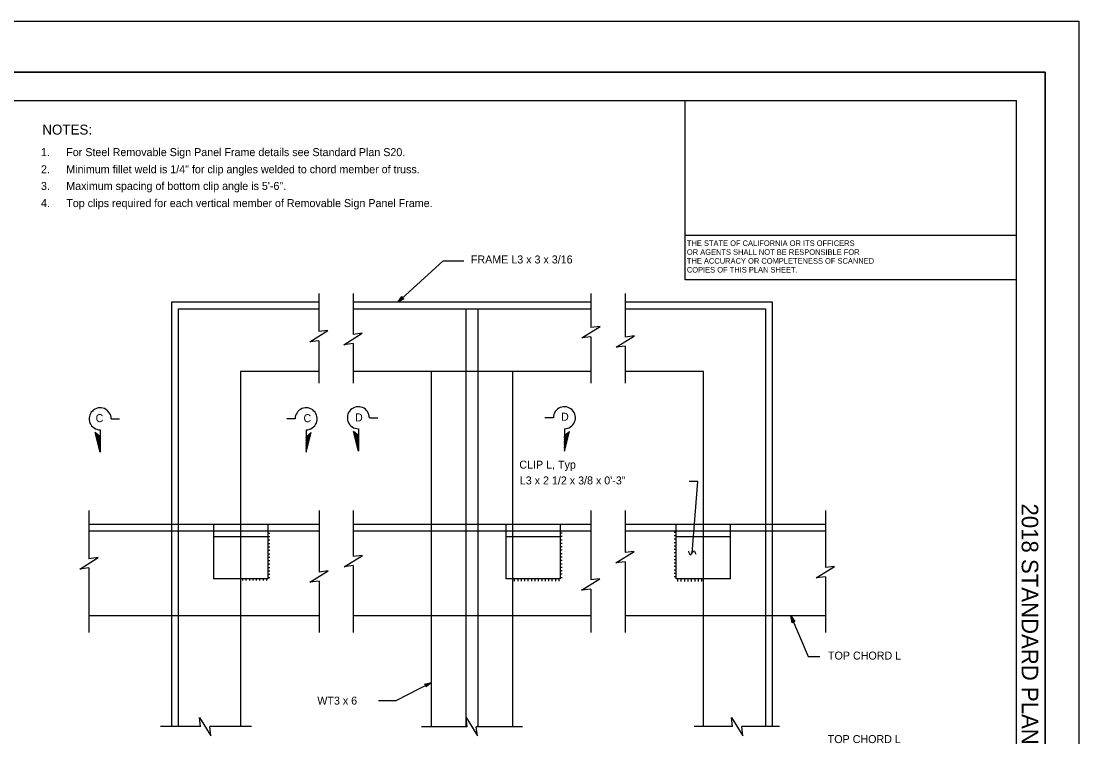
# Model space of a CAD drawing. Extents: x -894 to 866, y -476 to 714.
# Drawn here: x -59 to 866, y 87 to 714 of the extents above; entities that cross this region are included whole.
import ezdxf

# ---------------------------------------------------------------- set-up
doc = ezdxf.new("R2010")
doc.units = 0
for name, color, linetype in [('10 Sheet Format', 7, 'Continuous'), ('22 Misc Cnst Det', 7, 'Continuous'), ('56 Stage 3 Anno', 7, 'Continuous'), ('57 Undefined', 7, 'Continuous'), ('60 Nongeo Data', 7, 'Continuous')]:
    doc.layers.add(name, color=color, linetype=linetype)

msp = doc.modelspace()

# ---------------------------------------------------------------- linework, layer by layer
at = {"layer": '10 Sheet Format'}
for p, q in [((-863.46, 668.96), (836.55, 668.96)), ((836.55, 668.96), (836.55, -431.04)), ((-813.45, 643.96), (811.55, 643.96)), ((521.56, 525.89), (521.56, 643.96)), ((811.55, -406.04), (811.55, 643.96)), ((811.55, 525.89), (521.56, 525.89)), ((521.56, 487.06), (521.56, 525.89)), ((811.55, 487.06), (521.56, 487.06))]:
    msp.add_line(p, q, dxfattribs=at)
for points in [[(-894.04, 713.56), (865.96, 713.56), (865.96, -476.44), (-894.04, -476.44)], [(-863.46, -431.04), (836.55, -431.04), (836.55, 668.96), (-863.46, 668.96)]]:
    msp.add_lwpolyline(points, close=True, dxfattribs=at)
at = {"layer": '22 Misc Cnst Det'}
for p, q in [((19.38, 365.44), (26.71, 365.44)), ((180.33, 365.44), (172.99, 365.44)), ((245.26, 366.37), (252.6, 366.37)), ((406.21, 366.37), (398.88, 366.37)), ((9.73, 336.26), (5.38, 353.32)), ((9.73, 349.79), (5.38, 353.32)), ((9.73, 337.66), (5.84, 352.95)), ((9.73, 339.07), (6.29, 352.59)), ((9.73, 340.47), (6.74, 352.22)), ((9.73, 341.87), (7.19, 351.86)), ((9.73, 355.8), (9.73, 336.26)), ((189.97, 355.8), (189.97, 336.26)), ((189.97, 336.26), (194.32, 353.32)), ((189.97, 349.79), (194.32, 353.32)), ((189.97, 337.67), (193.87, 352.95)), ((189.97, 339.07), (193.42, 352.59)), ((189.97, 340.47), (192.97, 352.22)), ((189.97, 341.87), (192.52, 351.86)), ((235.62, 337.2), (231.27, 354.25)), ((235.62, 350.73), (231.27, 354.25)), ((235.62, 338.6), (231.72, 353.88)), ((235.62, 340), (232.17, 353.52)), ((235.62, 341.4), (232.62, 353.15)), ((235.62, 342.8), (233.07, 352.79)), ((235.62, 344.21), (233.52, 352.42)), ((235.62, 345.61), (233.97, 352.06)), ((235.62, 347.01), (234.43, 351.69)), ((235.62, 356.73), (235.62, 337.2)), ((415.86, 356.73), (415.86, 337.2)), ((415.86, 337.2), (420.21, 354.25)), ((415.86, 350.73), (420.21, 354.25)), ((415.86, 338.6), (419.76, 353.88)), ((415.86, 340), (419.31, 353.52)), ((415.86, 341.4), (418.86, 353.15)), ((415.86, 342.8), (418.41, 352.79)), ((415.86, 344.21), (417.95, 352.42)), ((415.86, 345.61), (417.5, 352.06)), ((415.86, 347.01), (417.05, 351.69)), ((9.73, 343.27), (7.64, 351.49)), ((9.73, 344.68), (8.09, 351.13)), ((9.73, 346.08), (8.54, 350.76)), ((9.73, 347.48), (8.99, 350.4)), ((9.73, 348.89), (9.44, 350.03)), ((189.97, 343.27), (192.07, 351.49)), ((189.97, 344.68), (191.62, 351.13)), ((189.97, 346.08), (191.17, 350.76)), ((189.97, 347.48), (190.72, 350.4)), ((189.97, 348.89), (190.27, 350.03)), ((235.62, 348.41), (234.88, 351.33)), ((235.62, 349.82), (235.33, 350.96)), ((415.86, 348.41), (416.6, 351.33)), ((415.86, 349.82), (416.15, 350.96))]:
    msp.add_line(p, q, dxfattribs=at)
for centre, start, end in [((9.73, 365.44), 359.99947, 269.99996), ((189.97, 365.44), 270.00004, 180.00053), ((235.62, 366.37), 359.99947, 269.99996), ((415.86, 366.37), 270.00004, 180.00053)]:
    msp.add_arc(centre, 9.64, start, end, dxfattribs=at)
at = {"layer": '56 Stage 3 Anno'}
for p, q in [((270.12, 467.46), (309.68, 503.87)), ((309.68, 503.87), (327.94, 503.87)), ((270.12, 467.46), (273.63, 472.5)), ((271.14, 468.4), (273.7, 472.08)), ((273.63, 472.5), (273.63, 472.5)), ((273.63, 472.5), (273.94, 470.98)), ((275.44, 470.54), (270.12, 467.46)), ((270.12, 467.46), (270.12, 467.46)), ((275.04, 470.65), (271.13, 468.39)), ((272.15, 469.33), (273.81, 471.7)), ((274.62, 470.76), (272.15, 469.33)), ((273.17, 470.26), (273.88, 471.28)), ((274.26, 470.89), (273.17, 470.26)), ((273.94, 470.98), (275.44, 470.54)), ((275.44, 470.54), (275.44, 470.54)), ((532.71, 310.54), (524.98, 310.54)), ((527.53, 247.85), (532.71, 310.54)), ((614.02, 192.96), (629.21, 157.26)), ((615.14, 186.91), (614.02, 192.96)), ((614.02, 192.96), (614.02, 192.96)), ((614.02, 192.96), (617.6, 187.96)), ((615.38, 187.25), (614.56, 191.69)), ((614.57, 191.68), (617.17, 188.03)), ((615.62, 187.61), (615.1, 190.41)), ((615.1, 190.41), (616.78, 188.06)), ((616.06, 188.17), (615.14, 186.91)), ((615.14, 186.91), (615.14, 186.91)), ((615.87, 187.9), (615.64, 189.14)), ((615.64, 189.14), (616.36, 188.14)), ((617.6, 187.96), (616.06, 188.17)), ((617.6, 187.96), (617.6, 187.96)), ((629.21, 157.26), (639.31, 157.26)), ((299.54, 134.6), (268.48, 118.66)), ((293.59, 133.05), (299.54, 134.6)), ((294.92, 132.22), (293.59, 133.05)), ((293.59, 133.05), (293.59, 133.05)), ((293.95, 132.83), (298.31, 133.97)), ((294.32, 132.62), (297.08, 133.34)), ((294.63, 132.39), (295.85, 132.71)), ((299.54, 134.6), (294.81, 130.68)), ((294.81, 130.68), (294.92, 132.22)), ((294.81, 130.68), (294.81, 130.68)), ((298.31, 133.96), (294.86, 131.1)), ((297.08, 133.34), (294.86, 131.49)), ((295.85, 132.71), (294.9, 131.92)), ((299.54, 134.6), (299.54, 134.6)), ((268.48, 118.66), (253.33, 118.66))]:
    msp.add_line(p, q, dxfattribs=at)
msp.add_spline([(524.32, 249.52), (526.21, 246.46), (529.27, 249.88), (530.76, 247.03)], degree=3, dxfattribs=at)
at = {"layer": '60 Nongeo Data'}
for p, q in [((201.04, 475.22), (201.04, 441.75)), ((231.05, 475.22), (231.05, 439.33)), ((439.11, 475.22), (439.11, 445.22)), ((469.12, 475.22), (469.12, 437.01)), ((72.04, 467.46), (72.04, 95.96)), ((201.04, 467.46), (72.04, 467.46)), ((439.11, 467.46), (231.04, 467.46)), ((598.04, 467.46), (469.12, 467.46)), ((598.04, 95.96), (598.04, 467.46)), ((78.04, 461.46), (78.04, 95.96)), ((201.04, 461.46), (78.04, 461.46)), ((439.11, 461.46), (231.04, 461.46)), ((330.04, 95.96), (330.04, 461.46)), ((340.04, 461.46), (340.04, 95.96)), ((592.04, 461.46), (469.12, 461.46)), ((592.04, 95.96), (592.04, 461.46)), ((439.11, 437.22), (439.11, 396.69)), ((201.04, 433.75), (201.04, 396.69)), ((231.05, 431.33), (231.05, 396.69)), ((469.12, 429.01), (469.12, 396.69)), ((132.54, 406.96), (132.54, 95.96)), ((201.04, 406.96), (132.54, 406.96)), ((439.11, 406.96), (231.04, 406.96)), ((299.54, 95.96), (299.54, 406.96)), ((370.54, 406.96), (370.54, 95.96)), ((537.54, 406.96), (469.12, 406.96)), ((537.54, 95.96), (537.54, 406.96)), ((-0.13, 285.09), (-0.13, 242.91)), ((201.24, 285.09), (201.24, 231.31)), ((231.19, 285.09), (231.19, 244.89)), ((438.93, 285.09), (438.93, 224.4)), ((468.99, 285.09), (468.99, 248.36)), ((644.18, 285.09), (644.18, 235.12)), ((72.04, 272.96), (-0.13, 272.96)), ((132.54, 272.96), (72.04, 272.96)), ((108.79, 272.96), (108.79, 225.46)), ((201.04, 272.96), (132.54, 272.96)), ((156.29, 272.96), (156.29, 225.46)), ((299.54, 272.96), (231.04, 272.96)), ((370.54, 272.96), (299.54, 272.96)), ((364.54, 272.96), (364.54, 225.46)), ((439.04, 272.96), (370.54, 272.96)), ((412.04, 272.96), (412.04, 225.46)), ((537.54, 272.96), (469.04, 272.96)), ((513.79, 225.46), (513.79, 272.96)), ((598.04, 272.96), (537.54, 272.96)), ((561.29, 225.46), (561.29, 272.96)), ((644.11, 272.96), (598.04, 272.96)), ((201.04, 266.96), (-0.13, 266.96)), ((132.54, 261.96), (108.79, 261.96)), ((156.29, 261.96), (132.54, 261.96)), ((156.42, 265.36), (158.08, 265.36)), ((156.42, 262.36), (158.08, 262.36)), ((156.42, 259.36), (158.08, 259.36)), ((439.04, 266.96), (231.04, 266.96)), ((370.54, 261.96), (364.54, 261.96)), ((412.04, 261.96), (370.54, 261.96)), ((412.25, 265.61), (413.92, 265.61)), ((412.25, 262.61), (413.92, 262.61)), ((412.25, 259.61), (413.92, 259.61)), ((644.11, 266.96), (469.04, 266.96)), ((512.03, 266.28), (513.7, 266.28)), ((512.03, 263.28), (513.7, 263.28)), ((512.03, 260.28), (513.7, 260.28)), ((537.54, 261.96), (513.79, 261.96)), ((561.29, 261.96), (537.54, 261.96)), ((156.42, 256.36), (158.08, 256.36)), ((156.42, 253.36), (158.08, 253.36)), ((156.42, 250.36), (158.08, 250.36)), ((412.25, 256.61), (413.92, 256.61)), ((412.25, 253.61), (413.92, 253.61)), ((412.25, 250.61), (413.92, 250.61)), ((512.03, 257.28), (513.7, 257.28)), ((512.03, 254.28), (513.7, 254.28)), ((512.03, 251.28), (513.7, 251.28)), ((156.42, 247.36), (158.08, 247.36)), ((156.42, 244.36), (158.08, 244.36)), ((156.42, 241.36), (158.08, 241.36)), ((412.25, 247.61), (413.92, 247.61)), ((412.25, 244.61), (413.92, 244.61)), ((412.25, 241.61), (413.92, 241.61)), ((512.03, 248.28), (513.7, 248.28)), ((512.03, 245.28), (513.7, 245.28)), ((512.03, 242.28), (513.7, 242.28)), ((-0.13, 234.91), (-0.13, 178.35)), ((156.42, 238.36), (158.08, 238.36)), ((156.42, 235.36), (158.08, 235.36)), ((156.42, 232.36), (158.08, 232.36)), ((231.19, 236.89), (231.19, 178.35)), ((412.25, 238.61), (413.92, 238.61)), ((412.25, 235.61), (413.92, 235.61)), ((412.25, 232.61), (413.92, 232.61)), ((468.99, 240.36), (468.99, 178.35)), ((512.03, 239.28), (513.7, 239.28)), ((512.03, 236.28), (513.7, 236.28)), ((512.03, 233.28), (513.7, 233.28)), ((132.54, 225.46), (108.79, 225.46)), ((156.29, 225.46), (132.54, 225.46)), ((134.25, 225.23), (134.25, 223.77)), ((137.25, 225.23), (137.25, 223.77)), ((140.25, 225.23), (140.25, 223.77)), ((143.25, 225.23), (143.25, 223.77)), ((146.25, 225.23), (146.25, 223.77)), ((149.25, 225.23), (149.25, 223.77)), ((152.25, 225.23), (152.25, 223.77)), ((155.25, 225.23), (155.25, 223.77)), ((156.42, 229.36), (158.08, 229.36)), ((156.42, 226.36), (158.08, 226.36)), ((201.24, 223.31), (201.24, 178.35)), ((370.54, 225.46), (364.54, 225.46)), ((412.04, 225.46), (370.54, 225.46)), ((372.01, 225.46), (372.01, 223.19)), ((375.01, 225.46), (375.01, 223.19)), ((378.01, 225.46), (378.01, 223.19)), ((381.01, 225.46), (381.01, 223.19)), ((384.01, 225.46), (384.01, 223.19)), ((387.01, 225.46), (387.01, 223.19)), ((390.01, 225.46), (390.01, 223.19)), ((393.01, 225.46), (393.01, 223.19)), ((396.01, 225.46), (396.01, 223.19)), ((399.01, 225.46), (399.01, 223.19)), ((402.01, 225.46), (402.01, 223.19)), ((405.01, 225.46), (405.01, 223.19)), ((408.01, 225.46), (408.01, 223.19)), ((411.01, 225.46), (411.01, 223.19)), ((412.25, 229.61), (413.92, 229.61)), ((412.25, 226.61), (413.92, 226.61)), ((512.03, 230.28), (513.7, 230.28)), ((512.03, 227.28), (513.7, 227.28)), ((537.54, 225.46), (513.79, 225.46)), ((514.89, 225.18), (514.89, 222.9)), ((517.89, 225.18), (517.89, 222.9)), ((520.89, 225.18), (520.89, 222.9)), ((523.89, 225.18), (523.89, 222.9)), ((526.89, 225.18), (526.89, 222.9)), ((529.89, 225.18), (529.89, 222.9)), ((532.89, 225.18), (532.89, 222.9)), ((535.89, 225.18), (535.89, 222.9)), ((561.29, 225.46), (537.54, 225.46)), ((644.18, 227.12), (644.18, 178.35)), ((438.93, 216.4), (438.93, 178.35)), ((72.04, 192.96), (-0.13, 192.96)), ((132.54, 192.96), (72.04, 192.96)), ((201.04, 192.96), (132.54, 192.96)), ((299.54, 192.96), (231.04, 192.96)), ((370.54, 192.96), (299.54, 192.96)), ((439.04, 192.96), (370.54, 192.96)), ((537.54, 192.96), (469.04, 192.96)), ((598.04, 192.96), (537.54, 192.96)), ((644.11, 192.96), (598.04, 192.96)), ((97.61, 96.01), (62.63, 96.01)), ((142, 96.01), (105.61, 96.01)), ((330.81, 95.85), (290.86, 95.85)), ((379.29, 95.85), (338.81, 95.85)), ((563.01, 95.94), (529.55, 95.94)), ((604.01, 95.94), (571.01, 95.94))]:
    msp.add_line(p, q, dxfattribs=at)
for points in [[(439.11, 437.22), (431.11, 436.22), (447.11, 446.22), (439.11, 445.22)], [(201.04, 433.75), (193.04, 432.75), (209.04, 442.75), (201.04, 441.75)], [(231.05, 431.33), (223.05, 430.33), (239.05, 440.33), (231.05, 439.33)], [(469.12, 429.01), (461.12, 428.01), (477.12, 438.01), (469.12, 437.01)], [(-0.13, 234.91), (-8.13, 233.91), (7.87, 243.91), (-0.13, 242.91)], [(231.19, 236.89), (223.19, 235.89), (239.19, 245.89), (231.19, 244.89)], [(468.99, 240.36), (460.99, 239.36), (476.99, 249.36), (468.99, 248.36)], [(201.24, 223.31), (193.24, 222.31), (209.24, 232.31), (201.24, 231.31)], [(644.18, 227.12), (636.18, 226.12), (652.18, 236.12), (644.18, 235.12)], [(438.93, 216.4), (430.93, 215.4), (446.93, 225.4), (438.93, 224.4)], [(97.61, 96.01), (96.61, 104.01), (106.61, 88.01), (105.61, 96.01)], [(330.81, 95.85), (329.81, 103.85), (339.81, 87.85), (338.81, 95.85)], [(563.01, 95.94), (562.01, 103.94), (572.01, 87.94), (571.01, 95.94)]]:
    msp.add_lwpolyline(points, dxfattribs=at)

# ---------------------------------------------------------------- texts
at = {"layer": '10 Sheet Format'}
for s, p in [('THE STATE OF CALIFORNIA OR ITS OFFICERS', (523.03, 516.71)), ('OR AGENTS SHALL NOT BE RESPONSIBLE FOR', (523.03, 508.96)), ('THE ACCURACY OR COMPLETENESS OF SCANNED', (523.03, 501.21)), ('COPIES OF THIS PLAN SHEET.', (523.03, 493.46))]:
    msp.add_text(s, height=4.9, dxfattribs=at).set_placement(p)
msp.add_text('2018 STANDARD PLAN S22', height=14.5, rotation=270, dxfattribs=at).set_placement((815.95, 291.25))
at = {"layer": '56 Stage 3 Anno'}
for s, p in [('D', (232.67, 363.17)), ('D', (412.92, 363.74)), ('C', (5.77, 362.53)), ('C', (187.61, 362.47))]:
    msp.add_text(s, height=7, dxfattribs=at).set_placement(p)
at = {"layer": '57 Undefined'}
for s, height, p in [('NOTES:', 8.75, (-40.88, 614.23)), ('1.', 7, (-42.05, 595.39)), ('For Steel Removable Sign Panel Frame details see Standard Plan S20.', 7, (-19.92, 595.39)), ('2.', 7, (-42.05, 580.39)), ('Minimum fillet weld is 1/4" for clip angles welded to chord member of truss.', 7, (-19.92, 580.39)), ('3.', 7, (-42.05, 565.78)), ('Maximum spacing of bottom clip angle is 5\'-6".', 7, (-19.92, 565.78)), ('4.', 7, (-42.05, 550.78)), ('Top clips required for each vertical member of Removable Sign Panel Frame.', 7, (-19.92, 550.78)), ('FRAME L3 x 3 x 3/16', 7, (334.1, 501.43)), ('CLIP L, Typ', 7, (376.48, 321.81)), ('L3 x 2 1/2 x 3/8 x 0\'-3"', 7, (376.89, 307.98)), ('TOP CHORD L', 7, (646.52, 154.64)), ('WT3 x 6', 7, (199.71, 115.2)), ('TOP CHORD L', 7, (646.26, 81.54))]:
    msp.add_text(s, height=height, dxfattribs=at).set_placement(p)

doc.saveas('drawing.dxf')
